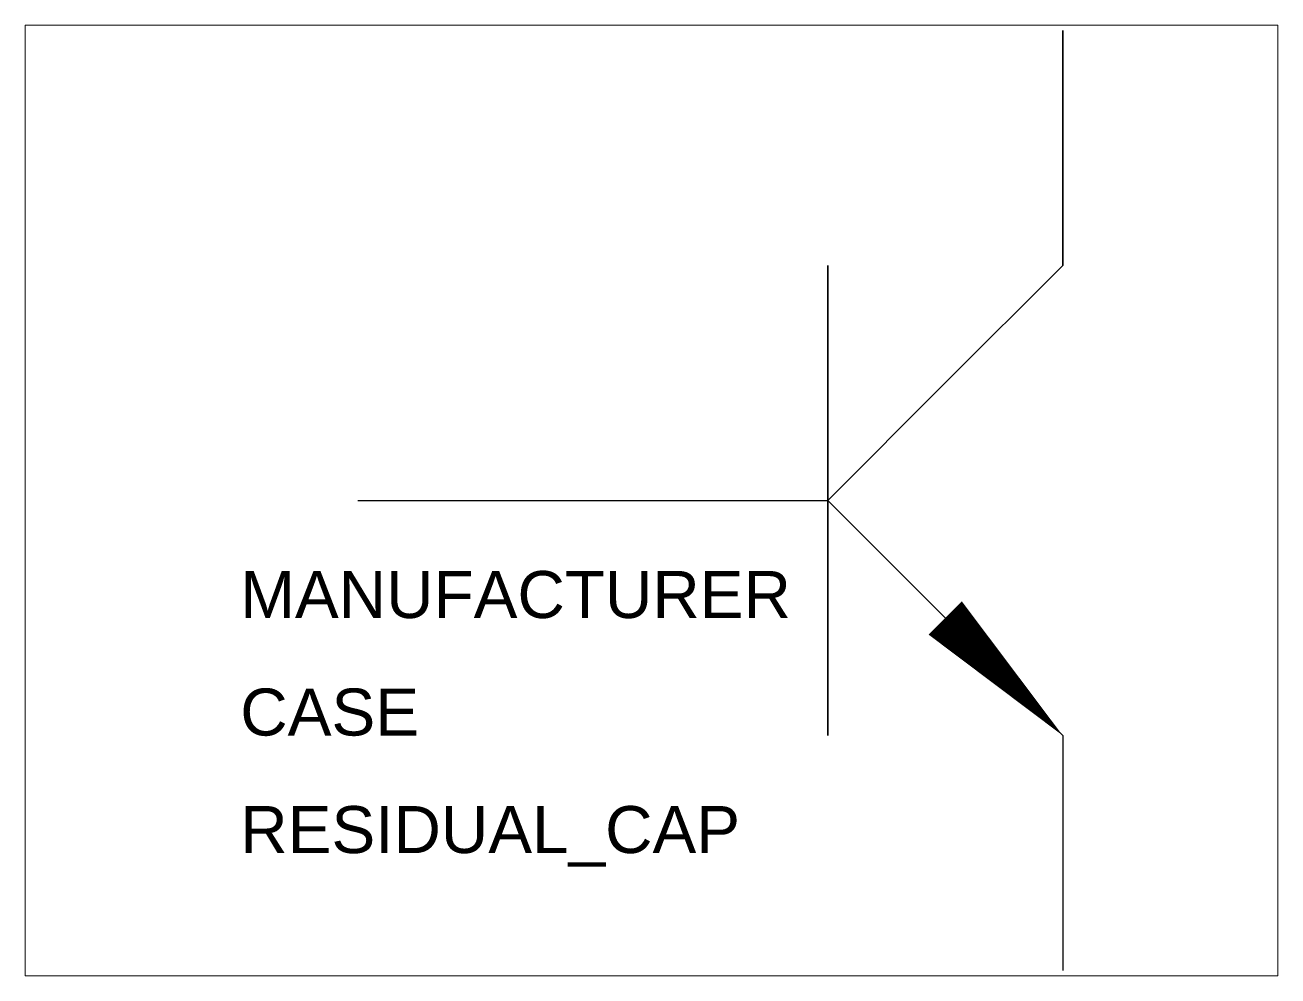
# Paper-space layout 'Layout1' of a CAD drawing. Header units: millimetres. Extents: x 26 to 231, y 20 to 176.
# The model-space entities are those that its viewports show. They can reach past a viewport. Long polylines and large blocks are cut down to what shows.
import ezdxf

# ---------------------------------------------------------------- set-up
doc = ezdxf.new("R2010")
doc.units = ezdxf.units.MM
doc.styles.get("Standard").update_dxf_attribs({"font": 'arial.ttf'})

msp = doc.modelspace()

# ---------------------------------------------------------------- linework, layer by layer
for p, q in [((114.9921, 158.0825), (114.9921, 159.0825)), ((114.9921, 159.0825), (114.9921, 158.0825)), ((113.9921, 157.5825), (113.9921, 158.0825)), ((113.9921, 158.0825), (113.9921, 156.0825)), ((114.4921, 157.5825), (114.9921, 158.0825)), ((114.9921, 158.0825), (114.4921, 157.5825)), ((113.9921, 157.0825), (113.9921, 157.5825)), ((113.9921, 157.0825), (114.4921, 157.5825)), ((114.4921, 157.5825), (113.9921, 157.0825)), ((111.9921, 157.0825), (113.9921, 157.0825)), ((113.9921, 156.0825), (113.9921, 157.0825)), ((113.9921, 157.0825), (114.9921, 156.0825)), ((114.9921, 156.0825), (113.9921, 157.0825)), ((113.9921, 157.0825), (114.9921, 156.0825)), ((114.9921, 156.0825), (114.9921, 155.0825))]:
    msp.add_line(p, q)
msp.add_lwpolyline([(114.9921, 156.0825, 0, 0.2, 0), (114.4921, 156.5825, 0.2, 0.2, 0)], format="xyseb")

# ---------------------------------------------------------------- texts
msp.add_attdef('MANUFACTURER', (111.4921, 156.5825), '(UNSPECIFIED)', height=0.2)
for tag, p, s, flags in [('CASE', (111.4921, 156.0825), 'TO-3', 8), ('RESIDUAL_CAP', (111.4921, 155.5825), '15pF', 1)]:
    msp.add_attdef(tag, p, s, height=0.2, dxfattribs=dict(flags=flags))

psp = doc.layouts.get("Layout1")

# ---------------------------------------------------------------- viewports
at = {"layer": '0'}
psp.add_viewport(center=(128.5, 97.5), size=(205.6, 156), view_center_point=(113.2421, 157.0825), view_height=4.045369, dxfattribs=at)

doc.saveas('drawing.dxf')
